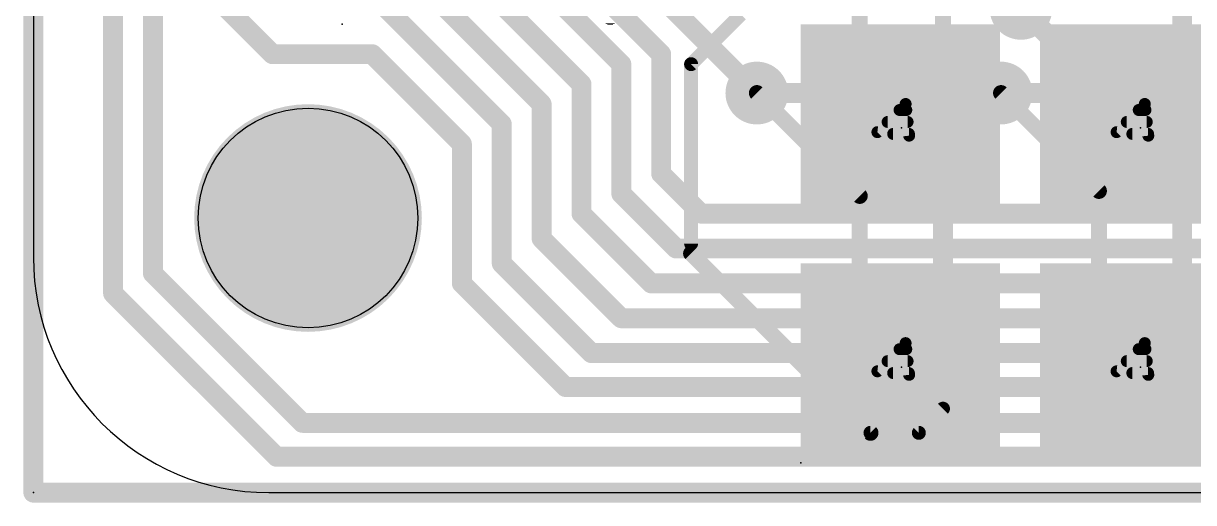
# Model space of a CAD drawing. Extents: x -0.1 to 66, y -0.1 to 31.
# Drawn here: x -0.13 to 14.79, y -0.13 to 5.98 of the extents above; entities that cross this region are included whole.
import ezdxf

# ---------------------------------------------------------------- set-up
doc = ezdxf.new("R2010")
doc.units = 0
for name, color, linetype in [('1', 12, 'CONTINUOUS'), ('16', 132, 'CONTINUOUS'), ('18', 110, 'CONTINUOUS'), ('20', 53, 'CONTINUOUS'), ('21', 40, 'CONTINUOUS'), ('23', 40, 'CONTINUOUS'), ('30', 253, 'CONTINUOUS')]:
    doc.layers.add(name, color=color, linetype=linetype)

# ---------------------------------------------------------------- blocks, each defined once
blk = doc.blocks.new('RECT')
blk.add_solid([(-0.5, -0.5), (0.5, -0.5), (-0.5, 0.5), (0.5, 0.5)])
blk = doc.blocks.new('ROUNDV')
at = {"const_width": 0.5}
blk.add_lwpolyline([(0, -0.25, 1), (0, 0.25, 1), (0, -0.25)], format="xyb", dxfattribs=at)

msp = doc.modelspace()

# ---------------------------------------------------------------- linework, layer by layer
at = {"layer": '1'}
for points, const_width in [([(11.592, 4.1179), (11.592, 7.1659)], 0.2032), ([(14.64, 4.1179), (14.64, 7.1659)], 0.254), ([(10.5314, 5.1785), (10.5314, 6.1945)], 0.2032), ([(12.5857, 6.1722), (13.5794, 5.1785)], 0.254), ([(9.017, 6.096), (8.382, 5.461)], 0.1778), ([(8.382, 5.461), (8.382, 3.175)], 0.1778), ([(10.5314, 3.7815), (9.2202, 5.0927)], 0.2032), ([(13.5794, 3.845), (12.3317, 5.0927)], 0.2032), ([(11.592, 1.0699), (11.592, 4.1179)], 0.254), ([(14.64, 1.0699), (14.64, 4.1179)], 0.254), ([(10.5314, 2.1305), (10.5314, 3.7815)], 0.2032), ([(13.5794, 2.1305), (13.5794, 3.845)], 0.2032), ([(8.382, 3.175), (8.382, 3.048)], 0.2032), ([(8.382, 3.048), (10.668, 0.762)], 0.2032), ([(11.2842, 0.762), (11.592, 1.0699)], 0.1778), ([(10.668, 0.762), (11.2842, 0.762)], 0.1778)]:
    msp.add_lwpolyline(points, dxfattribs=dict(at, const_width=const_width))
for points, const_width in [([(8.3506, 5.4924, 1), (8.4134, 5.4296)], 0.0889), ([(8.4264, 5.461, 1), (8.3376, 5.461)], 0.0889), ([(10.4806, 5.1785, 1), (10.5822, 5.1785)], 0.1016), ([(13.5345, 5.1336, 1), (13.6243, 5.2234)], 0.127), ([(9.2561, 5.1286, 1), (9.1843, 5.0568)], 0.1016), ([(12.3676, 5.1286, 1), (12.2958, 5.0568)], 0.1016), ([(11.6555, 4.1179, 1), (11.5285, 4.1179)], 0.127), ([(14.7035, 4.1179, 1), (14.5765, 4.1179)], 0.127), ([(14.5765, 4.1179, 1), (14.7035, 4.1179)], 0.127), ([(11.5412, 4.1179, 1), (11.6428, 4.1179)], 0.1016), ([(10.5822, 3.7815, 1), (10.4806, 3.7815)], 0.1016), ([(13.6302, 3.845, 1), (13.5286, 3.845)], 0.1016), ([(13.5434, 3.8091, 1), (13.6153, 3.881)], 0.1016), ([(10.4954, 3.7456, 1), (10.5673, 3.8175)], 0.1016), ([(8.4328, 3.175, 1), (8.3312, 3.175)], 0.1016), ([(8.4179, 3.0839, 1), (8.3461, 3.0121)], 0.1016), ([(8.3376, 3.175, 1), (8.4264, 3.175)], 0.0889), ([(8.3312, 3.048, 1), (8.4328, 3.048)], 0.1016), ([(10.4806, 2.1305, 1), (10.5822, 2.1305)], 0.1016), ([(13.5286, 2.1305, 1), (13.6302, 2.1305)], 0.1016), ([(11.5285, 1.0699, 1), (11.6555, 1.0699)], 0.127), ([(11.6235, 1.0384, 1), (11.5606, 1.1013)], 0.0889), ([(14.5765, 1.0699, 1), (14.7035, 1.0699)], 0.127), ([(10.668, 0.8065, 1), (10.668, 0.7176)], 0.0889), ([(10.6321, 0.7261, 1), (10.7039, 0.7979)], 0.1016), ([(11.2527, 0.7934, 1), (11.3156, 0.7306)], 0.0889), ([(11.2842, 0.7176, 1), (11.2842, 0.8065)], 0.0889)]:
    msp.add_lwpolyline(points, format="xyb", dxfattribs=dict(at, const_width=const_width))
at = {"layer": '16', "const_width": 0.254}
for points in [[(0, 30.861), (0, 0)], [(1.524, 17.78), (1.524, 2.794)], [(1.016, 2.54), (1.016, 17.526)], [(8.001, 5.588), (4.064, 9.525)], [(6.985, 5.207), (2.794, 9.398)], [(3.556, 9.398), (7.493, 5.461)], [(3.175, 8.255), (6.477, 4.953)], [(5.969, 4.699), (3.556, 7.112)], [(7.366, 6.9469), (9.2202, 5.0927)], [(2.032, 6.604), (3.048, 5.588)], [(3.048, 5.588), (4.318, 5.588)], [(4.318, 5.588), (5.461, 4.445)], [(8.001, 4.064), (8.001, 5.588)], [(7.493, 5.461), (7.493, 3.81)], [(6.985, 3.556), (6.985, 5.207)], [(9.2202, 5.0927), (12.3317, 5.0927)], [(12.3317, 5.0927), (15.3797, 5.0927)], [(6.477, 4.953), (6.477, 3.2385)], [(5.969, 2.921), (5.969, 4.699)], [(5.461, 2.667), (5.461, 4.445)], [(8.509, 3.556), (8.001, 4.064)], [(8.1915, 3.1115), (7.493, 3.81)], [(7.874, 2.667), (6.985, 3.556)], [(31.242, 3.556), (8.509, 3.556)], [(7.493, 2.2225), (6.477, 3.2385)], [(31.9405, 3.1115), (8.1915, 3.1115)], [(7.112, 1.778), (5.969, 2.921)], [(1.524, 2.794), (3.429, 0.889)], [(6.7818, 1.3462), (5.461, 2.667)], [(32.4485, 2.667), (7.874, 2.667)], [(3.0988, 0.4572), (1.016, 2.54)], [(32.9565, 2.2225), (7.493, 2.2225)], [(33.4645, 1.778), (7.112, 1.778)], [(33.9598, 1.3462), (6.7818, 1.3462)], [(34.417, 0.889), (3.429, 0.889)], [(3.0988, 0.4572), (34.7472, 0.4572)], [(0, 0), (65.913, 0)]]:
    msp.add_lwpolyline(points, dxfattribs=at)
at = {"layer": '16', "const_width": 0.127}
for points in [[(3.048, 5.6515, 1), (3.048, 5.5245)], [(3.0031, 5.5431, 1), (3.0929, 5.6329)], [(4.3629, 5.6329, 1), (4.2731, 5.5431)], [(4.318, 5.5245, 1), (4.318, 5.6515)], [(8.0645, 5.588, 1), (7.9375, 5.588)], [(7.9561, 5.5431, 1), (8.0459, 5.6329)], [(7.5565, 5.461, 1), (7.4295, 5.461)], [(7.4481, 5.4161, 1), (7.5379, 5.5059)], [(7.0485, 5.207, 1), (6.9215, 5.207)], [(6.9401, 5.1621, 1), (7.0299, 5.2519)], [(9.2202, 5.1562, 1), (9.2202, 5.0292)], [(12.3317, 5.1562, 1), (12.3317, 5.0292)], [(12.3317, 5.0292, 1), (12.3317, 5.1562)], [(6.5405, 4.953, 1), (6.4135, 4.953)], [(9.1753, 5.0478, 1), (9.2651, 5.1376)], [(6.4321, 4.9081, 1), (6.5219, 4.9979)], [(6.0325, 4.699, 1), (5.9055, 4.699)], [(5.9241, 4.6541, 1), (6.0139, 4.7439)], [(5.5245, 4.445, 1), (5.3975, 4.445)], [(5.4161, 4.4001, 1), (5.5059, 4.4899)], [(8.0459, 4.1089, 1), (7.9561, 4.0191)], [(7.9375, 4.064, 1), (8.0645, 4.064)], [(7.5379, 3.8549, 1), (7.4481, 3.7651)], [(7.4295, 3.81, 1), (7.5565, 3.81)], [(7.0299, 3.6009, 1), (6.9401, 3.5111)], [(6.9215, 3.556, 1), (7.0485, 3.556)], [(8.509, 3.6195, 1), (8.509, 3.4925)], [(8.4641, 3.5111, 1), (8.5539, 3.6009)], [(6.5219, 3.2834, 1), (6.4321, 3.1936)], [(6.4135, 3.2385, 1), (6.5405, 3.2385)], [(8.1915, 3.175, 1), (8.1915, 3.048)], [(8.1466, 3.0666, 1), (8.2364, 3.1564)], [(6.0139, 2.9659, 1), (5.9241, 2.8761)], [(5.9055, 2.921, 1), (6.0325, 2.921)], [(1.5689, 2.8389, 1), (1.4791, 2.7491)], [(1.4605, 2.794, 1), (1.5875, 2.794)], [(5.5059, 2.7119, 1), (5.4161, 2.6221)], [(5.3975, 2.667, 1), (5.5245, 2.667)], [(7.874, 2.7305, 1), (7.874, 2.6035)], [(7.8291, 2.6221, 1), (7.9189, 2.7119)], [(1.0609, 2.5849, 1), (0.9711, 2.4951)], [(0.9525, 2.54, 1), (1.0795, 2.54)], [(7.493, 2.286, 1), (7.493, 2.159)], [(7.4481, 2.1776, 1), (7.5379, 2.2674)], [(7.112, 1.8415, 1), (7.112, 1.7145)], [(7.0671, 1.7331, 1), (7.1569, 1.8229)], [(6.7818, 1.4097, 1), (6.7818, 1.2827)], [(6.7369, 1.3013, 1), (6.8267, 1.3911)], [(3.429, 0.9525, 1), (3.429, 0.8255)], [(3.3841, 0.8441, 1), (3.4739, 0.9339)], [(3.0988, 0.5207, 1), (3.0988, 0.3937)], [(3.0539, 0.4123, 1), (3.1437, 0.5021)], [(0, 0.0635, 1), (0, -0.0635)], [(-0.0635, 0, 1), (0.0635, 0)]]:
    msp.add_lwpolyline(points, format="xyb", dxfattribs=at)
at = {"layer": '20'}
for p, q in [((0, 27.6604), (0, 3)), ((3, 0), (62, 0))]:
    msp.add_line(p, q, dxfattribs=at)
msp.add_circle((3.5, 3.5), 1.4, dxfattribs=at)
msp.add_arc((3, 3), 3, 180, 270, dxfattribs=at)
at = {"layer": '21', "const_width": 0.1524}
for points in [[(11.1156, 4.9535), (10.7564, 4.5943)], [(11.0389, 4.8768), (11.1241, 4.8768)], [(11.1605, 4.5494), (11.1156, 4.9535)], [(14.1636, 4.9535), (13.8044, 4.5943)], [(14.0869, 4.8768), (14.1721, 4.8768)], [(14.2085, 4.5494), (14.1636, 4.9535)], [(10.8865, 4.7244), (11.141, 4.7244)], [(13.9345, 4.7244), (14.189, 4.7244)], [(10.7564, 4.5943), (11.1605, 4.5494)], [(10.9572, 4.572), (11.158, 4.572)], [(13.8044, 4.5943), (14.2085, 4.5494)], [(14.0052, 4.572), (14.206, 4.572)], [(11.1156, 1.9055), (10.7564, 1.5463)], [(11.1605, 1.5014), (11.1156, 1.9055)], [(14.1636, 1.9055), (13.8044, 1.5463)], [(14.2085, 1.5014), (14.1636, 1.9055)], [(11.0389, 1.8288), (11.1241, 1.8288)], [(14.0869, 1.8288), (14.1721, 1.8288)], [(10.8865, 1.6764), (11.141, 1.6764)], [(13.9345, 1.6764), (14.189, 1.6764)], [(10.7564, 1.5463), (11.1605, 1.5014)], [(10.9572, 1.524), (11.158, 1.524)], [(13.8044, 1.5463), (14.2085, 1.5014)], [(14.0052, 1.524), (14.206, 1.524)]]:
    msp.add_lwpolyline(points, dxfattribs=at)
at = {"layer": '21', "const_width": 0.0762}
for points in [[(11.0389, 4.9149, 1), (11.0389, 4.8387)], [(11.1534, 4.9577, 1), (11.0777, 4.9493)], [(11.1425, 4.9266, 1), (11.0886, 4.9805)], [(11.1241, 4.8387, 1), (11.1241, 4.9149)], [(14.0869, 4.9149, 1), (14.0869, 4.8387)], [(14.2014, 4.9577, 1), (14.1257, 4.9493)], [(14.1905, 4.9266, 1), (14.1366, 4.9805)], [(14.1721, 4.8387, 1), (14.1721, 4.9149)], [(10.8865, 4.7625, 1), (10.8865, 4.6863)], [(11.141, 4.6863, 1), (11.141, 4.7625)], [(13.9345, 4.7625, 1), (13.9345, 4.6863)], [(14.189, 4.6863, 1), (14.189, 4.7625)], [(10.7294, 4.6213, 1), (10.7833, 4.5674)], [(10.7606, 4.6322, 1), (10.7522, 4.5564)], [(10.9572, 4.6101, 1), (10.9572, 4.5339)], [(11.1563, 4.5115, 1), (11.1647, 4.5873)], [(11.158, 4.5339, 1), (11.158, 4.6101)], [(13.7774, 4.6213, 1), (13.8313, 4.5674)], [(13.8086, 4.6322, 1), (13.8002, 4.5564)], [(14.0052, 4.6101, 1), (14.0052, 4.5339)], [(14.2043, 4.5115, 1), (14.2127, 4.5873)], [(14.206, 4.5339, 1), (14.206, 4.6101)], [(11.1226, 4.5452, 1), (11.1983, 4.5536)], [(14.1706, 4.5452, 1), (14.2463, 4.5536)], [(11.1534, 1.9097, 1), (11.0777, 1.9013)], [(11.1425, 1.8786, 1), (11.0886, 1.9325)], [(14.2014, 1.9097, 1), (14.1257, 1.9013)], [(14.1905, 1.8786, 1), (14.1366, 1.9325)], [(11.0389, 1.8669, 1), (11.0389, 1.7907)], [(11.1241, 1.7907, 1), (11.1241, 1.8669)], [(14.0869, 1.8669, 1), (14.0869, 1.7907)], [(14.1721, 1.7907, 1), (14.1721, 1.8669)], [(10.8865, 1.7145, 1), (10.8865, 1.6383)], [(11.141, 1.6383, 1), (11.141, 1.7145)], [(13.9345, 1.7145, 1), (13.9345, 1.6383)], [(14.189, 1.6383, 1), (14.189, 1.7145)], [(10.7294, 1.5733, 1), (10.7833, 1.5194)], [(10.7606, 1.5842, 1), (10.7522, 1.5084)], [(10.9572, 1.5621, 1), (10.9572, 1.4859)], [(11.1226, 1.4972, 1), (11.1983, 1.5056)], [(11.1563, 1.4635, 1), (11.1647, 1.5393)], [(11.158, 1.4859, 1), (11.158, 1.5621)], [(13.7774, 1.5733, 1), (13.8313, 1.5194)], [(13.8086, 1.5842, 1), (13.8002, 1.5084)], [(14.0052, 1.5621, 1), (14.0052, 1.4859)], [(14.1706, 1.4972, 1), (14.2463, 1.5056)], [(14.2043, 1.4635, 1), (14.2127, 1.5393)], [(14.206, 1.4859, 1), (14.206, 1.5621)]]:
    msp.add_lwpolyline(points, format="xyb", dxfattribs=at)
at = {"layer": '23'}
for p in [(3.937, 5.969), (11.0617, 4.6482), (14.1097, 4.6482), (11.0617, 1.6002), (14.1097, 1.6002), (9.779, 0.381), (0, 0)]:
    msp.add_point(p, dxfattribs=at)
at = {"layer": '30', "const_width": 1.4508}
msp.add_lwpolyline([(3.5, 2.7746, 1), (3.5, 4.2254, 1), (3.5, 2.7746)], format="xyb", dxfattribs=at)

# ---------------------------------------------------------------- block references
at = {"layer": '1', "xscale": 0.8, "yscale": 0.8, "rotation": 225}
for p in [(10.5314, 5.1785), (13.5794, 5.1785), (11.592, 4.1179), (14.64, 4.1179), (10.5314, 2.1305), (13.5794, 2.1305), (11.592, 1.0699), (14.64, 1.0699)]:
    msp.add_blockref('RECT', p, dxfattribs=at)
at = {"layer": '18', "xscale": 0.8001, "yscale": 0.8001}
for p in [(12.5857, 6.1722), (12.5857, 6.1722), (9.2202, 5.0927), (9.2202, 5.0927), (12.3317, 5.0927), (12.3317, 5.0927)]:
    msp.add_blockref('ROUNDV', p, dxfattribs=at)
at = {"layer": '21'}
for p, xscale, yscale in [((7.3508, 5.9766), 0.1143, 0.0076), ((7.3508, 5.969), 0.0686, 0.0076), ((11.049, 4.699), 2.54, 2.54), ((14.097, 4.699), 2.54, 2.54), ((11.049, 1.651), 2.54, 2.54), ((14.097, 1.651), 2.54, 2.54)]:
    msp.add_blockref('RECT', p, dxfattribs=dict(at, xscale=xscale, yscale=yscale))
at = {"layer": '21', "xscale": 0.762, "yscale": 0.127, "rotation": 225}
for p in [(11.2054, 4.5045), (14.2534, 4.5045), (11.2054, 1.4565), (14.2534, 1.4565)]:
    msp.add_blockref('RECT', p, dxfattribs=at)

doc.saveas('drawing.dxf')
